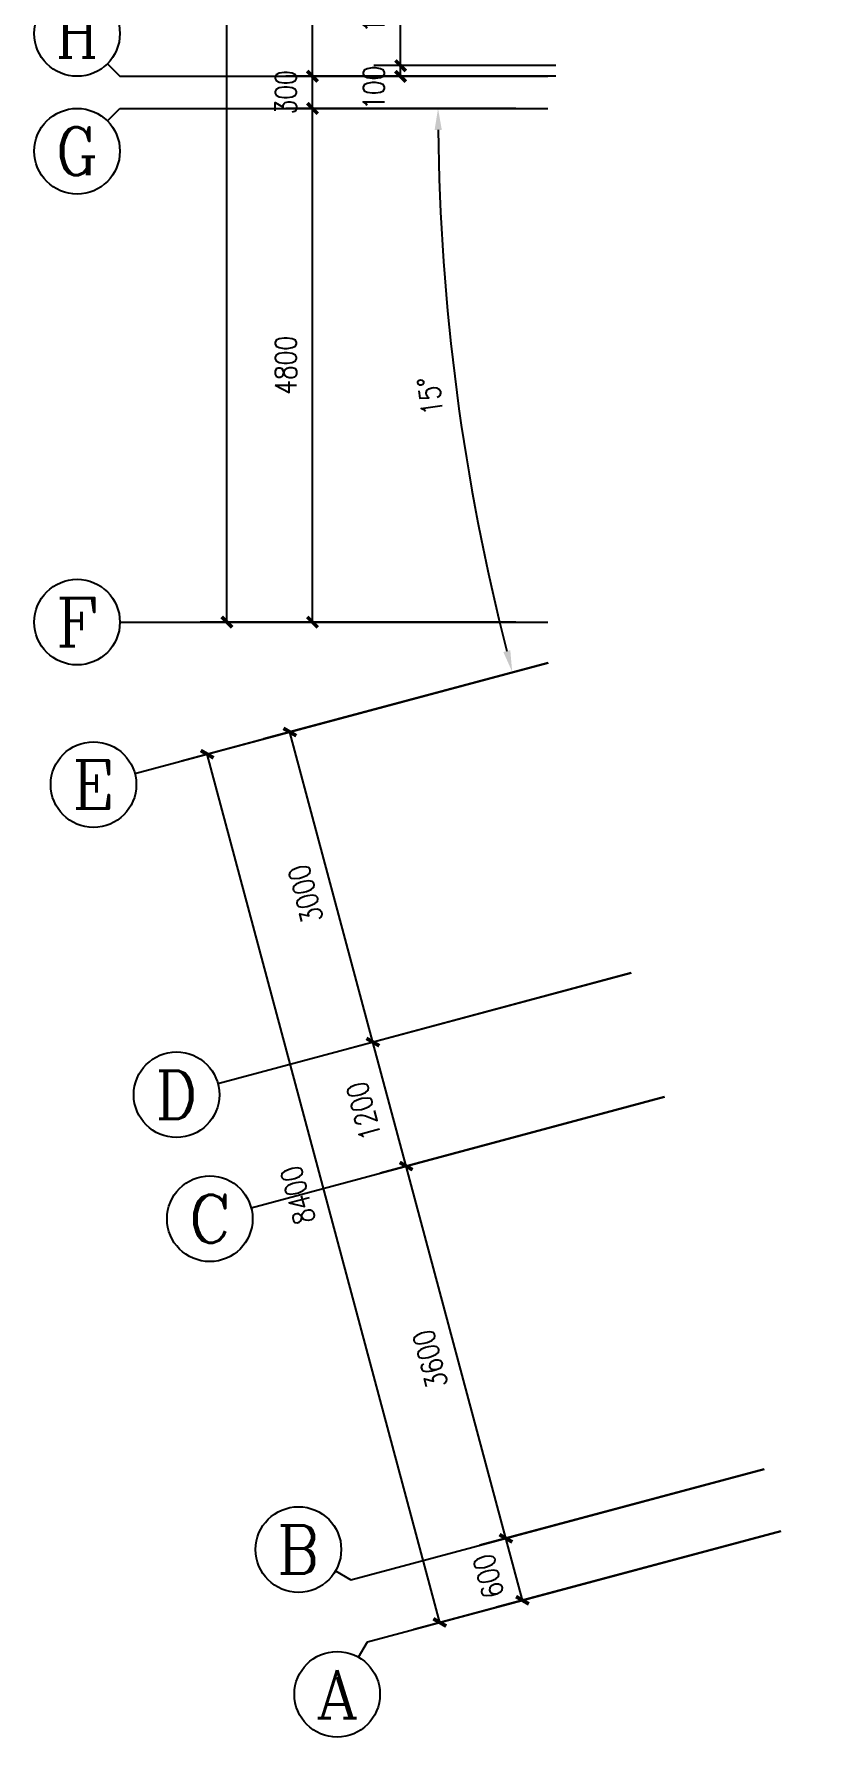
# Model space of a CAD drawing. Header units: millimetres. Extents: x 945 to 50353, y 469 to 41134.
# Drawn here: x 945 to 8213, y 4782 to 20784 of the extents above; entities that cross this region are included whole.
import ezdxf
from ezdxf.enums import TextEntityAlignment as Align

# ---------------------------------------------------------------- set-up
doc = ezdxf.new("R2010")
doc.units = ezdxf.units.MM
for name, color, linetype in [('AXIS', 3, 'Continuous'), ('AXIS_TEXT', 7, 'Continuous'), ('PUB_WINDW', 7, 'Continuous')]:
    doc.layers.add(name, color=color, linetype=linetype)
doc.styles.add('COMPLEX', font='COMPLEX')
doc.styles.add('DIM_FONT', font='SIMPLEX', dxfattribs={"width": 0.8})
doc.dimstyles.new('AXIS', dxfattribs={"dimtxt": 300, "dimasz": 1, "dimexe": 250, "dimexo": 300, "dimgap": 0.09, "dimtad": 1, "dimdec": 0, "dimzin": 0, "dimdsep": 46, "dimtxsty": 'DIM_FONT', "dimblk": '_DIMX', "dimcen": 0.09, "dimse1": 1, "dimse2": 1, "dimclrt": 7, "dimadec": 0, "dimazin": 0, "dimtfac": 1, "dimtdec": 0, "dimtix": 1, "dimtmove": 2, "dimatfit": 3, "dimldrblk": '_DIMX', "dimfxl": 1, "dimtolj": 1, "dimtzin": 0, "dimarcsym": 0})
doc.dimstyles.new('DIM0', dxfattribs={"dimtxt": 200, "dimasz": 0.7, "dimexe": 250, "dimexo": 300, "dimgap": 150, "dimtad": 1, "dimdec": 0, "dimzin": 0, "dimdsep": 46, "dimtxsty": 'DIM_FONT', "dimblk": '_DIMX', "dimblk1": '_DIMX', "dimblk2": '_DIMX', "dimsah": 1, "dimcen": 2.5, "dimclrt": 7, "dimadec": 0, "dimazin": 0, "dimtfac": 1, "dimtdec": 0, "dimtix": 1, "dimtmove": 2, "dimatfit": 3, "dimldrblk": '_DIMX', "dimfxl": 1, "dimtolj": 1, "dimtzin": 0, "dimarcsym": 0})

# ---------------------------------------------------------------- blocks, each defined once
blk = doc.blocks.new('*D35')
at = {"color": 0, "linetype": 'ByBlock', "transparency": 16777216}
blk.add_arc((48041, -43325), 20340, 345.5634, 359.4366, dxfattribs=at)
for points in [[(68347, -43525), (68414, -43525), (68381, -43325)], [(67771, -48404), (67707, -48387), (67688, -48589)]]:
    blk.add_solid(points, dxfattribs=at)
at = {"layer": 'DEFPOINTS', "color": 0, "linetype": 'ByBlock', "transparency": 16777216}
for p in [(29678, -43325), (68506, -43325), (50489, -43981), (68072, -46857), (67379, -48507)]:
    blk.add_point(p, dxfattribs=at)
at = {"color": 7, "linetype": 'ByBlock', "transparency": 16777216, "insert": (67960, -45947), "char_height": 200, "attachment_point": 5, "rotation": 82.5, "style": 'DIM_FONT'}
blk.add_mtext('\\A1;15°', dxfattribs=at)
blk = doc.blocks.new('_DIMX')
at = {"const_width": 50}
blk.add_lwpolyline([(-70, -70), (70, 70)], dxfattribs=at)
blk = doc.blocks.new('*D34')
at = {"color": 0, "linetype": 'ByBlock', "transparency": 16777216}
blk.add_arc((48041, -43325), 13500, 345.8488, 359.1512, dxfattribs=at)
for points in [[(61506, -43525), (61573, -43525), (61541, -43325)], [(61164, -46634), (61099, -46617), (61081, -46819)]]:
    blk.add_solid(points, dxfattribs=at)
at = {"layer": 'DEFPOINTS', "color": 0, "linetype": 'ByBlock', "transparency": 16777216}
for p in [(29678, -43325), (68506, -43325), (50489, -43981), (61336, -45669), (67379, -48507)]:
    blk.add_point(p, dxfattribs=at)
at = {"color": 7, "linetype": 'ByBlock', "transparency": 16777216, "insert": (61178, -45054), "char_height": 200, "attachment_point": 5, "rotation": 82.5, "style": 'DIM_FONT'}
blk.add_mtext('\\A1;15°', dxfattribs=at)
blk = doc.blocks.new('*D33')
at = {"color": 0, "linetype": 'ByBlock', "transparency": 16777216}
blk.add_arc((46863, -43325), 20340, 180.5634, 194.4366, dxfattribs=at)
for points in [[(26490, -43525), (26557, -43525), (26522, -43325)], [(27197, -48387), (27132, -48404), (27215, -48589)]]:
    blk.add_solid(points, dxfattribs=at)
at = {"layer": 'DEFPOINTS', "color": 0, "linetype": 'ByBlock', "transparency": 16777216}
for p in [(26398, -43325), (65226, -43325), (44415, -43981), (26600, -45098), (27525, -48507)]:
    blk.add_point(p, dxfattribs=at)
at = {"color": 7, "linetype": 'ByBlock', "transparency": 16777216, "insert": (26449, -46013), "char_height": 200, "attachment_point": 5, "rotation": 97.5, "style": 'DIM_FONT'}
blk.add_mtext('\\A1;15°', dxfattribs=at)
blk = doc.blocks.new('*D57')
at = {"color": 0, "linetype": 'ByBlock', "transparency": 16777216}
for p, q in [((27552, -48504), (24895, -49216)), ((25913, -52049), (25137, -49152)), ((28328, -51402), (25672, -52114))]:
    blk.add_line(p, q, dxfattribs=at)
at = {"layer": 'DEFPOINTS', "color": 0, "linetype": 'ByBlock', "transparency": 16777216}
for p in [(27841, -48427), (25137, -49152), (28618, -51325)]:
    blk.add_point(p, dxfattribs=at)
at = {"color": 0, "linetype": 'ByBlock', "transparency": 16777216, "xscale": 0.7, "yscale": 0.7, "zscale": 0.7}
for p, rotation in [((25137, -49152), 105.0000000000096), ((25913, -52049), 285.0000000000096)]:
    blk.add_blockref('_DIMX', p, dxfattribs=dict(at, rotation=rotation))
at = {"color": 7, "linetype": 'ByBlock', "transparency": 16777216, "insert": (25283, -50665), "char_height": 200, "attachment_point": 5, "rotation": 105, "style": 'DIM_FONT'}
blk.add_mtext('\\A1;3000', dxfattribs=at)
blk = doc.blocks.new('*D61')
at = {"color": 0, "linetype": 'ByBlock', "transparency": 16777216}
for p, q in [((28328, -51402), (25672, -52114)), ((26224, -53208), (25913, -52050)), ((28639, -52561), (25982, -53273))]:
    blk.add_line(p, q, dxfattribs=at)
at = {"layer": 'DEFPOINTS', "color": 0, "linetype": 'ByBlock', "transparency": 16777216}
for p in [(28618, -51325), (25913, -52049), (28928, -52484)]:
    blk.add_point(p, dxfattribs=at)
at = {"color": 0, "linetype": 'ByBlock', "transparency": 16777216, "xscale": 0.7, "yscale": 0.7, "zscale": 0.7}
for p, rotation in [((25913, -52049), 105.0000000000096), ((26224, -53208), 285.0000000000096)]:
    blk.add_blockref('_DIMX', p, dxfattribs=dict(at, rotation=rotation))
at = {"color": 7, "linetype": 'ByBlock', "transparency": 16777216, "insert": (25827, -52694), "char_height": 200, "attachment_point": 5, "rotation": 105, "style": 'DIM_FONT'}
blk.add_mtext('\\A1;1200', dxfattribs=at)
blk = doc.blocks.new('*D60')
at = {"color": 0, "linetype": 'ByBlock', "transparency": 16777216}
for p, q in [((28639, -52561), (25982, -53273)), ((27155, -56685), (26224, -53209)), ((29570, -56039), (26914, -56750))]:
    blk.add_line(p, q, dxfattribs=at)
at = {"layer": 'DEFPOINTS', "color": 0, "linetype": 'ByBlock', "transparency": 16777216}
for p in [(28928, -52484), (26224, -53208), (29860, -55961)]:
    blk.add_point(p, dxfattribs=at)
at = {"color": 0, "linetype": 'ByBlock', "transparency": 16777216, "xscale": 0.7, "yscale": 0.7, "zscale": 0.7}
for p, rotation in [((26224, -53208), 105.0000000000096), ((27156, -56686), 285.0000000000096)]:
    blk.add_blockref('_DIMX', p, dxfattribs=dict(at, rotation=rotation))
at = {"color": 7, "linetype": 'ByBlock', "transparency": 16777216, "insert": (26448, -55012), "char_height": 200, "attachment_point": 5, "rotation": 105, "style": 'DIM_FONT'}
blk.add_mtext('\\A1;3600', dxfattribs=at)
blk = doc.blocks.new('*D59')
at = {"color": 0, "linetype": 'ByBlock', "transparency": 16777216}
for p, q in [((29570, -56039), (26914, -56750)), ((29726, -56618), (27069, -57330)), ((27155, -56685), (27155, -56684)), ((27311, -57265), (27156, -56686)), ((27311, -57266), (27311, -57267))]:
    blk.add_line(p, q, dxfattribs=at)
at = {"layer": 'DEFPOINTS', "color": 0, "linetype": 'ByBlock', "transparency": 16777216}
for p in [(29860, -55961), (30015, -56541), (27156, -56686)]:
    blk.add_point(p, dxfattribs=at)
at = {"color": 0, "linetype": 'ByBlock', "transparency": 16777216, "xscale": 0.7, "yscale": 0.7, "zscale": 0.7}
for p, rotation in [((27156, -56686), 285.0000000000123), ((27311, -57265), 105.0000000000124)]:
    blk.add_blockref('_DIMX', p, dxfattribs=dict(at, rotation=rotation))
at = {"color": 7, "linetype": 'ByBlock', "transparency": 16777216, "insert": (26992, -57040), "char_height": 200, "attachment_point": 5, "rotation": 105, "style": 'DIM_FONT'}
blk.add_mtext('\\A1;600', dxfattribs=at)
blk = doc.blocks.new('*D58')
at = {"color": 0, "linetype": 'ByBlock', "transparency": 16777216}
for p, q in [((27552, -48504), (24123, -49423)), ((26538, -57472), (24364, -49359)), ((29726, -56618), (26297, -57537))]:
    blk.add_line(p, q, dxfattribs=at)
at = {"layer": 'DEFPOINTS', "color": 0, "linetype": 'ByBlock', "transparency": 16777216}
for p in [(27841, -48427), (24364, -49359), (30015, -56541)]:
    blk.add_point(p, dxfattribs=at)
at = {"color": 0, "linetype": 'ByBlock', "transparency": 16777216, "xscale": 0.7, "yscale": 0.7, "zscale": 0.7}
for p, rotation in [((24364, -49359), 105.0000000000008), ((26538, -57472), 285.0000000000007)]:
    blk.add_blockref('_DIMX', p, dxfattribs=dict(at, rotation=rotation))
at = {"color": 7, "linetype": 'ByBlock', "transparency": 16777216, "insert": (25210, -53480), "char_height": 200, "attachment_point": 5, "rotation": 105, "style": 'DIM_FONT'}
blk.add_mtext('\\A1;8400', dxfattribs=at)
blk = doc.blocks.new('*D70')
at = {"color": 0, "linetype": 'ByBlock', "transparency": 16777216}
for p, q in [((27248, -43325), (25098, -43325)), ((25348, -48124), (25348, -43326)), ((27248, -48125), (25098, -48125))]:
    blk.add_line(p, q, dxfattribs=at)
at = {"layer": 'DEFPOINTS', "color": 0, "linetype": 'ByBlock', "transparency": 16777216}
for p in [(25348, -43325), (27548, -43325), (27548, -48125)]:
    blk.add_point(p, dxfattribs=at)
at = {"color": 0, "linetype": 'ByBlock', "transparency": 16777216, "xscale": 0.7, "yscale": 0.7, "zscale": 0.7}
for p, rotation in [((25348, -43325), 90), ((25348, -48125), 270)]:
    blk.add_blockref('_DIMX', p, dxfattribs=dict(at, rotation=rotation))
at = {"color": 7, "linetype": 'ByBlock', "transparency": 16777216, "insert": (25098, -45725), "char_height": 200, "attachment_point": 5, "rotation": 90, "style": 'DIM_FONT'}
blk.add_mtext('\\A1;4800', dxfattribs=at)
blk = doc.blocks.new('*D39')
at = {"color": 0, "linetype": 'ByBlock', "transparency": 16777216}
for p, q in [((27248, -32525), (24298, -32525)), ((24548, -48124), (24548, -32526)), ((27248, -48125), (24298, -48125))]:
    blk.add_line(p, q, dxfattribs=at)
at = {"layer": 'DEFPOINTS', "color": 0, "linetype": 'ByBlock', "transparency": 16777216}
for p in [(24548, -32525), (27548, -32525), (27548, -48125)]:
    blk.add_point(p, dxfattribs=at)
at = {"color": 0, "linetype": 'ByBlock', "transparency": 16777216, "xscale": 0.7, "yscale": 0.7, "zscale": 0.7}
for p, rotation in [((24548, -32525), 90), ((24548, -48125), 270)]:
    blk.add_blockref('_DIMX', p, dxfattribs=dict(at, rotation=rotation))
at = {"color": 7, "linetype": 'ByBlock', "transparency": 16777216, "insert": (24298, -40375), "char_height": 200, "attachment_point": 5, "rotation": 90, "style": 'DIM_FONT'}
blk.add_mtext('\\A1;15600', dxfattribs=at)
blk = doc.blocks.new('_AXISO2')
blk.add_line((0.354, 0.146), (0.5, 0))
blk.add_circle((0, 0.5), 0.5)
at = {"layer": 'AXIS_TEXT', "style": 'COMPLEX', "width": 1.041667}
blk.add_attdef('A', text='', height=0.56, dxfattribs=at).set_placement((-0.25, 0.22), (0.25, 0.22), align=Align.FIT)
blk = doc.blocks.new('_AXISO1')
blk.add_line((0.354, -0.146), (0.5, 0))
blk.add_circle((0, -0.5), 0.5)
at = {"layer": 'AXIS_TEXT', "style": 'COMPLEX', "width": 1.041667}
blk.add_attdef('A', text='', height=0.56, dxfattribs=at).set_placement((-0.25, -0.78), (0.25, -0.78), align=Align.FIT)
blk = doc.blocks.new('_AXISO')
blk.add_circle((0, 0), 0.5)
at = {"layer": 'AXIS_TEXT', "style": 'COMPLEX', "width": 1.041667}
blk.add_attdef('A', text='', height=0.56, dxfattribs=at).set_placement((-0.25, -0.28), (0.25, -0.28), align=Align.FIT)
blk = doc.blocks.new('*D69')
at = {"color": 0, "linetype": 'ByBlock', "transparency": 16777216}
for p, q in [((27248, -43025), (25098, -43025)), ((25348, -43024), (25348, -43024)), ((25348, -43325), (25348, -43025)), ((27248, -43325), (25098, -43325)), ((25348, -43326), (25348, -43326))]:
    blk.add_line(p, q, dxfattribs=at)
at = {"layer": 'DEFPOINTS', "color": 0, "linetype": 'ByBlock', "transparency": 16777216}
for p in [(25348, -43025), (27548, -43025), (27548, -43325)]:
    blk.add_point(p, dxfattribs=at)
at = {"color": 0, "linetype": 'ByBlock', "transparency": 16777216, "xscale": 0.7, "yscale": 0.7, "zscale": 0.7}
for p, rotation in [((25348, -43025), 270), ((25348, -43325), 90)]:
    blk.add_blockref('_DIMX', p, dxfattribs=dict(at, rotation=rotation))
at = {"color": 7, "linetype": 'ByBlock', "transparency": 16777216, "insert": (25098, -43175), "char_height": 200, "attachment_point": 5, "rotation": 90, "style": 'DIM_FONT'}
blk.add_mtext('\\A1;300', dxfattribs=at)
blk = doc.blocks.new('*D68')
at = {"color": 0, "linetype": 'ByBlock', "transparency": 16777216}
for p, q in [((27248, -41525), (25098, -41525)), ((25348, -43024), (25348, -41526)), ((27248, -43025), (25098, -43025))]:
    blk.add_line(p, q, dxfattribs=at)
at = {"layer": 'DEFPOINTS', "color": 0, "linetype": 'ByBlock', "transparency": 16777216}
for p in [(25348, -41525), (27548, -41525), (27548, -43025)]:
    blk.add_point(p, dxfattribs=at)
at = {"color": 0, "linetype": 'ByBlock', "transparency": 16777216, "xscale": 0.7, "yscale": 0.7, "zscale": 0.7}
for p, rotation in [((25348, -41525), 90), ((25348, -43025), 270)]:
    blk.add_blockref('_DIMX', p, dxfattribs=dict(at, rotation=rotation))
at = {"color": 7, "linetype": 'ByBlock', "transparency": 16777216, "insert": (25098, -42275), "char_height": 200, "attachment_point": 5, "rotation": 90, "style": 'DIM_FONT'}
blk.add_mtext('\\A1;1500', dxfattribs=at)
blk = doc.blocks.new('*D66')
at = {"color": 0, "linetype": 'ByBlock', "transparency": 16777216}
for p, q in [((27624, -41525), (25922, -41525)), ((26172, -42924), (26172, -41526)), ((27624, -42925), (25922, -42925))]:
    blk.add_line(p, q, dxfattribs=at)
at = {"layer": 'DEFPOINTS', "color": 0, "linetype": 'ByBlock', "transparency": 16777216}
for p in [(26172, -41525), (27924, -41525), (27924, -42925)]:
    blk.add_point(p, dxfattribs=at)
at = {"color": 0, "linetype": 'ByBlock', "transparency": 16777216, "xscale": 0.7, "yscale": 0.7, "zscale": 0.7}
for p, rotation in [((26172, -41525), 90), ((26172, -42925), 270)]:
    blk.add_blockref('_DIMX', p, dxfattribs=dict(at, rotation=rotation))
at = {"color": 7, "linetype": 'ByBlock', "transparency": 16777216, "insert": (25922, -42344), "char_height": 200, "attachment_point": 5, "rotation": 90, "style": 'DIM_FONT'}
blk.add_mtext('\\A1;1400', dxfattribs=at)
blk = doc.blocks.new('*D65')
at = {"color": 0, "linetype": 'ByBlock', "transparency": 16777216}
for p, q in [((27624, -42925), (25922, -42925)), ((27624, -43025), (25922, -43025)), ((26172, -42924), (26172, -42924)), ((26172, -43025), (26172, -42925)), ((26172, -43025), (26172, -42925)), ((26172, -43026), (26172, -43026))]:
    blk.add_line(p, q, dxfattribs=at)
at = {"layer": 'DEFPOINTS', "color": 0, "linetype": 'ByBlock', "transparency": 16777216}
for p in [(26172, -42925), (27924, -42925), (27924, -43025)]:
    blk.add_point(p, dxfattribs=at)
at = {"color": 0, "linetype": 'ByBlock', "transparency": 16777216, "xscale": 0.7, "yscale": 0.7, "zscale": 0.7}
for p, rotation in [((26172, -42925), 270), ((26172, -43025), 90)]:
    blk.add_blockref('_DIMX', p, dxfattribs=dict(at, rotation=rotation))
at = {"color": 7, "linetype": 'ByBlock', "transparency": 16777216, "insert": (25922, -43132), "char_height": 200, "attachment_point": 5, "rotation": 90, "style": 'DIM_FONT'}
blk.add_mtext('\\A1;100', dxfattribs=at)
blk = doc.blocks.new('1T4F49深上格林')
at = {"layer": 'AXIS'}
for p, q in [((-107.1, -16733.4), (3892.9, -16733.4)), ((-107.1, -17033.4), (3892.9, -17033.4)), ((-107.1, -21833.4), (3892.9, -21833.4)), ((32.8, -23248.2), (3896.5, -22212.9)), ((809.2, -26146), (4672.9, -25110.7)), ((1119.8, -27305.1), (4983.5, -26269.8)), ((2051.5, -30782.4), (5915.3, -29747.2)), ((2206.8, -31362), (6070.5, -30326.7))]:
    blk.add_line(p, q, dxfattribs=at)
ref = blk.add_blockref('_AXISO2', (-507.1, -16733.4), dxfattribs=dict(at, xscale=800, yscale=800, zscale=800, rotation=359.9999999999999))
ref.add_attrib('A', 'H', dxfattribs={"layer": 'AXIS_TEXT', "height": 448, "style": 'COMPLEX', "width": 0.9375}).set_placement((-707.1, -16557.4), (-307.1, -16557.4), align=Align.FIT)
at = {"layer": 'AXIS', "xscale": 800, "yscale": 800, "zscale": 800, "rotation": 359.9999999999999}
blk.add_blockref('_AXISO1', (-507.1, -17033.4), dxfattribs=at).add_auto_attribs({'A': 'G'})
at = {"layer": 'AXIS'}
ref = blk.add_blockref('_AXISO', (-507.1, -21833.4), dxfattribs=dict(at, xscale=800, yscale=800, zscale=800, rotation=359.9999999999999))
ref.add_attrib('A', 'F', dxfattribs={"layer": 'AXIS_TEXT', "height": 448, "rotation": 360, "style": 'COMPLEX', "width": 1.171875}).set_placement((-707.1, -22057.4), (-307.1, -22057.4), align=Align.FIT)
ref = blk.add_blockref('_AXISO', (-353.6, -23351.8), dxfattribs=dict(at, xscale=800, yscale=800, zscale=800, rotation=359.9999999999999))
ref.add_attrib('A', 'E', dxfattribs={"layer": 'AXIS_TEXT', "height": 448, "rotation": 360, "style": 'COMPLEX', "width": 1.171875}).set_placement((-553.6, -23575.8), (-153.6, -23575.8), align=Align.FIT)
ref = blk.add_blockref('_AXISO', (422.8, -26249.5), dxfattribs=dict(at, xscale=800, yscale=800, zscale=800, rotation=359.9999999999999))
ref.add_attrib('A', 'D', dxfattribs={"layer": 'AXIS_TEXT', "height": 448, "style": 'COMPLEX', "width": 1.102941}).set_placement((222.8, -26473.5), (622.8, -26473.5), align=Align.FIT)
ref = blk.add_blockref('_AXISO', (733.4, -27408.6), dxfattribs=dict(at, xscale=800, yscale=800, zscale=800, rotation=359.9999999999999))
ref.add_attrib('A', 'C', dxfattribs={"layer": 'AXIS_TEXT', "height": 448, "style": 'COMPLEX', "width": 1.25}).set_placement((533.4, -27632.6), (933.4, -27632.6), align=Align.FIT)
ref = blk.add_blockref('_AXISO2', (1665.2, -30886), dxfattribs=dict(at, xscale=800, yscale=800, zscale=800, rotation=14.99999999999996))
ref.add_attrib('A', 'B', dxfattribs={"layer": 'AXIS_TEXT', "height": 448, "style": 'COMPLEX', "width": 1.102941}).set_placement((1361.6, -30723.6), (1761.6, -30723.6), align=Align.FIT)
ref = blk.add_blockref('_AXISO1', (1820.5, -31465.5), dxfattribs=dict(at, xscale=800, yscale=800, zscale=800, rotation=14.99999999999996))
ref.add_attrib('A', 'A', dxfattribs={"layer": 'AXIS_TEXT', "height": 448, "style": 'COMPLEX', "width": 1.041667}).set_placement((1724, -32075.9), (2124, -32075.9), align=Align.FIT)
at = {"layer": 'AXIS_TEXT', "style": 'COMPLEX', "width": 0.4}
for tag, p in [('2-1', (23300.7, -32352.3)), ('1-7', (24333, -32348.2))]:
    blk.add_attdef(tag, text='', height=448, dxfattribs=at).set_placement(p, align=Align.CENTER)
at = {"layer": 'AXIS'}
for base, p1, p2, picture, middle in [((892.9, -6233.4), (3892.9, -21833.4), (3892.9, -6233.4), '*D39', (642.9, -14083.5)), ((2516.7, -15233.4), (4269, -16633.4), (4269, -15233.4), '*D66', (2266.7, -16052.7)), ((2516.7, -16633.4), (4269, -16733.4), (4269, -16633.4), '*D65', (2266.7, -16840.7))]:
    dim = blk.add_linear_dim(base=base, p1=p1, p2=p2, angle=90, dimstyle='DIM0', override={"dimasz": 0.7}, dxfattribs=at)
    dim.commit()
    dim.dimension.update_dxf_attribs({"geometry": picture, "text_midpoint": middle, "dimtype": 129, "insert": (-23655.1, 26291.5)})
for base, p1, p2, angle, picture, middle in [((1692.9, -15233.4), (3892.9, -16733.4), (3892.9, -15233.4), 90, '*D68', (1442.9, -15983.4)), ((1692.9, -16733.4), (3892.9, -17033.4), (3892.9, -16733.4), 90, '*D69', (1442.9, -16883.4)), ((1481.6, -22860), (4962.7, -25033.1), (4186.2, -22135.3), 285, '*D57', (1628.4, -24373.6)), ((2258.1, -25757.8), (5273.3, -26192.2), (4962.7, -25033.1), 285, '*D61', (2171.9, -26402)), ((2568.7, -26916.9), (6205, -29669.5), (5273.3, -26192.2), 285, '*D60', (2793.1, -28720.3))]:
    dim = blk.add_linear_dim(base=base, p1=p1, p2=p2, angle=angle, dimstyle='DIM0', override={"dimasz": 0.7}, dxfattribs=at)
    dim.commit()
    dim.dimension.update_dxf_attribs({"geometry": picture, "text_midpoint": middle, "insert": (-23655.1, 26291.5)})
for p1, p2, distance, picture, middle in [((3892.9, -21833.4), (3892.9, -17033.4), 2200, '*D70', (1442.9, -19433.4)), ((6360.3, -30249.1), (4186.2, -22135.3), 3600, '*D58', (1554.5, -27188.6)), ((6360.3, -30249.1), (6205, -29669.5), 2800, '*D59', (3336.6, -30748.7))]:
    dim = blk.add_aligned_dim(p1=p1, p2=p2, distance=distance, dimstyle='DIM0', override={"dimasz": 0.7}, dxfattribs=at)
    dim.commit()
    dim.dimension.update_dxf_attribs({"geometry": picture, "text_midpoint": middle, "insert": (-23655.1, 26291.5)})
for base, line1, line2, picture, middle in [((2944.7, -18806.2), ((20759.7, -17689.3), (3869.5, -22215)), ((2742.5, -17033.4), (41571, -17033.4)), '*D33', (2793.4, -19721)), ((44417.3, -20565.5), ((26833.9, -17689.3), (43724, -22215)), ((44851, -17033.4), (6022.5, -17033.4)), '*D35', (44304.4, -19655.7)), ((37681.1, -19377.7), ((26833.9, -17689.3), (43724, -22215)), ((44851, -17033.4), (6022.5, -17033.4)), '*D34', (37522.8, -18762.9))]:
    dim = blk.add_angular_dim_2l(base=base, line1=line1, line2=line2, dimstyle='AXIS', override={"dimtxt": 200, "dimasz": 200}, dxfattribs=at)
    dim.commit()
    dim.dimension.update_dxf_attribs({"geometry": picture, "text_midpoint": middle, "insert": (-23655.1, 26291.5)})

msp = doc.modelspace()

# ---------------------------------------------------------------- block references
at = {"layer": 'PUB_WINDW'}
msp.add_blockref('1T4F49深上格林', (1853, 37124), dxfattribs=at)

doc.saveas('drawing.dxf')
